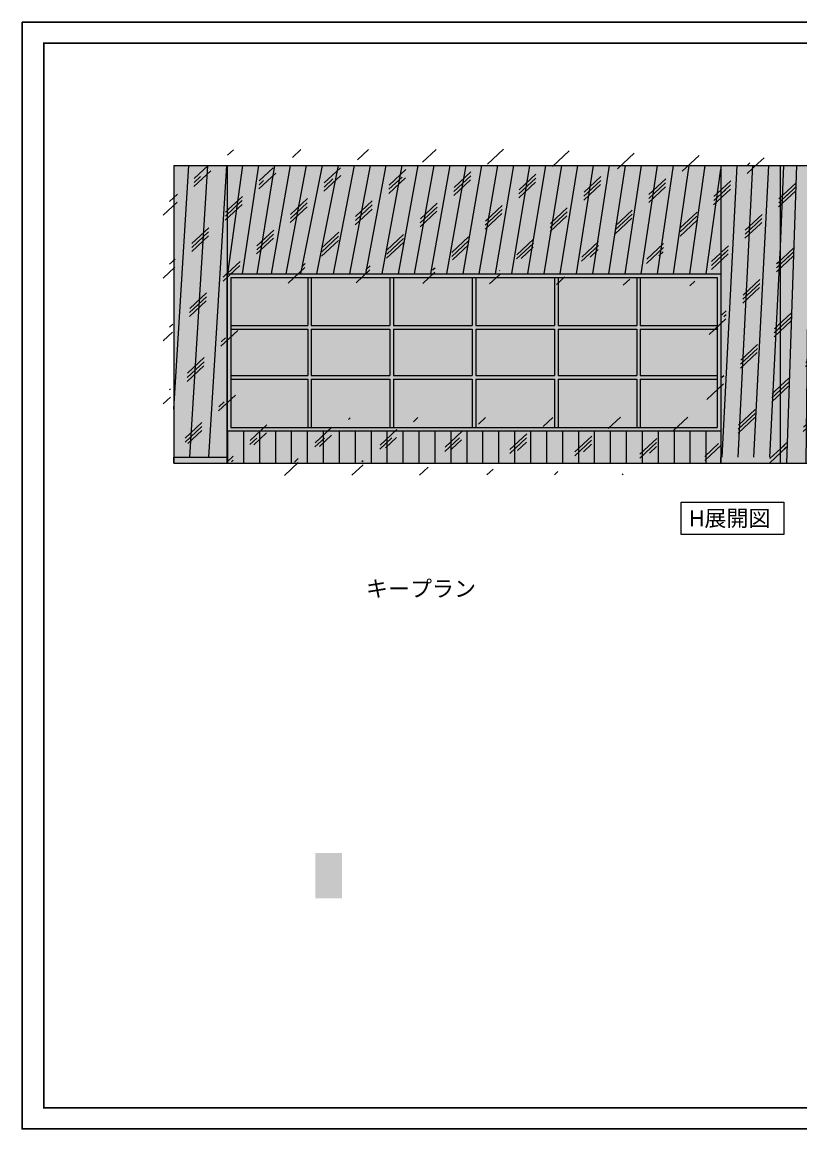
# Model space of a CAD drawing. Header units: millimetres. Extents: x 0 to 1313252738, y -131 to 560100888.
# Drawn here: x 1312720701 to 1312727243, y 559980737 to 559990038 of the extents above; entities that cross this region are included whole.
import ezdxf

# ---------------------------------------------------------------- set-up
doc = ezdxf.new("R2010")
doc.units = ezdxf.units.MM
doc.layers.get('0').update_dxf_attribs({"lineweight": 0})
doc.layers.add('003間仕切り', color=7, linetype='Continuous', lineweight=13)
doc.layers.add('01用紙枠', color=5, linetype='Continuous')
doc.styles.add('onnjuku', font='arial.ttf')
pattern_1 = [(87.99999999999999, (-15066.73182892799, -70632.34673333168), (-136.441832658782, 4.76465378730896), []), (223, (-14996.12858570495, -70566.50814389595), (263.3544714961987, -282.4130948776107), [193.07559, -193.07559]), (223, (-14994.93742225812, -70532.39768573125), (263.3544714961987, -282.4130948776107), [193.07559, -193.07559]), (223, (-14993.74625881129, -70498.28722756656), (263.3544714961987, -282.4130948776107), [193.07559, -193.07559])]

msp = doc.modelspace()

# ---------------------------------------------------------------- hatches: boundary and pattern name
at = {"true_color": 0x875d3b, "transparency": 33554636}
h = msp.add_hatch(color=37, dxfattribs=at)
h.dxf.hatch_style = 1
h.paths.add_polyline_path([(1312722424.461733, 559988832.4361129), (1312721974.461732, 559988832.4361129), (1312721974.461732, 559986382.4361142), (1312722424.461733, 559986382.4361142), (1312722424.461733, 559986632.436113), (1312722424.461733, 559987922.436113)])
at = {"true_color": 0x6a4a2f, "transparency": 33554687}
h = msp.add_hatch(dxfattribs=at)
h.set_pattern_fill('CORK', color=27, scale=43, angle=87.99999999999999)
h.set_pattern_definition(pattern_1)
h.paths.add_polyline_path([(1312722424.461733, 559988832.4361129), (1312721974.461732, 559988832.4361129), (1312721974.461732, 559986382.4361142), (1312722424.461733, 559986382.4361142), (1312722424.461733, 559986632.436113)])
at = {"true_color": 0x875d3b, "transparency": 33554636}
h = msp.add_hatch(color=37, dxfattribs=at)
h.dxf.hatch_style = 1
h.paths.add_polyline_path([(1312726569.461732, 559988832.4361129), (1312722424.461733, 559988832.4361129), (1312722424.461733, 559987922.436113), (1312723115.291732, 559987922.436113), (1312723253.461732, 559987922.436113), (1312726569.461732, 559987922.4361126)])
at = {"true_color": 0x6a4a2f, "transparency": 33554687}
h = msp.add_hatch(dxfattribs=at)
h.set_pattern_fill('CORK', color=27, scale=43, angle=87.99999999999999)
h.set_pattern_definition(pattern_1)
h.paths.add_polyline_path([(1312726569.461732, 559988832.4361129), (1312722424.461733, 559988832.4361129), (1312722424.461733, 559987922.436113), (1312723115.291732, 559987922.436113), (1312723253.461732, 559987922.436113), (1312726569.461732, 559987922.4361126)])
at = {"true_color": 0x875d3b, "transparency": 33554636}
h = msp.add_hatch(color=37, dxfattribs=at)
h.dxf.hatch_style = 1
h.paths.add_polyline_path([(1312727069.461733, 559988832.4361129), (1312726569.461732, 559988832.4361129), (1312726569.461732, 559987922.4361126), (1312726569.461732, 559986632.4361126), (1312726569.461732, 559986332.4361137), (1312727069.461732, 559986332.4361137)])
at = {"true_color": 0x6a4a2f, "transparency": 33554687}
h = msp.add_hatch(dxfattribs=at)
h.set_pattern_fill('CORK', color=27, scale=43, angle=87.99999999999999)
h.set_pattern_definition(pattern_1)
h.paths.add_polyline_path([(1312727069.461733, 559988832.4361129), (1312726569.461732, 559988832.4361129), (1312726569.461732, 559986382.4361135), (1312727069.461732, 559986382.4361135)])
at = {"true_color": 0x875d3b, "transparency": 33554636}
h = msp.add_hatch(color=37, dxfattribs=at)
h.dxf.hatch_style = 1
h.paths.add_polyline_path([(1312727374.461732, 559988832.4361129), (1312727069.461733, 559988832.4361129), (1312727069.461732, 559986332.4361135), (1312727374.461732, 559986332.4361135)])
at = {"true_color": 0x6a4a2f, "transparency": 33554687}
h = msp.add_hatch(dxfattribs=at)
h.set_pattern_fill('CORK', color=27, scale=43, angle=87.99999999999999)
h.set_pattern_definition(pattern_1)
h.paths.add_polyline_path([(1312727374.461732, 559988832.4361129), (1312727069.461733, 559988832.4361129), (1312727069.461732, 559986332.4361137), (1312727374.461732, 559986332.4361135), (1312727374.461732, 559988367.4361129)])
at = {"true_color": 0x4f3717, "transparency": 33554687}
h = msp.add_hatch(color=39, dxfattribs=at)
h.dxf.hatch_style = 1
h.paths.add_polyline_path([(1312724481.961733, 559987892.4361126), (1312723821.121732, 559987892.4361126), (1312723821.121732, 559987487.4361126), (1312724481.961733, 559987487.4361126)], flags=0)
h.paths.add_polyline_path([(1312723791.121732, 559987892.4361126), (1312723130.291732, 559987892.4361129), (1312723130.291732, 559987487.4361126), (1312723791.121732, 559987487.4361126)], flags=0)
h.paths.add_polyline_path([(1312723100.291732, 559987892.4361129), (1312722454.461733, 559987892.4361129), (1312722454.461733, 559987487.4361129), (1312723100.291732, 559987487.4361126)], flags=0)
h.paths.add_polyline_path([(1312723100.291732, 559987457.4361126), (1312722454.461733, 559987457.4361129), (1312722454.461733, 559987067.4361124), (1312723100.291732, 559987067.4361122)], flags=0)
h.paths.add_polyline_path([(1312723791.121732, 559987457.4361126), (1312723130.291732, 559987457.4361126), (1312723130.291732, 559987067.4361122), (1312723791.121732, 559987067.4361122)], flags=0)
h.paths.add_polyline_path([(1312724481.961733, 559987457.4361123), (1312723821.121732, 559987457.4361126), (1312723821.121732, 559987067.4361122), (1312724481.961733, 559987067.436112)], flags=0)
h.paths.add_polyline_path([(1312725172.781732, 559987457.4361123), (1312724511.961733, 559987457.4361123), (1312724511.961733, 559987067.436112), (1312725172.781732, 559987067.4361119)], flags=0)
h.paths.add_polyline_path([(1312725172.781732, 559987892.4361126), (1312724511.961733, 559987892.4361126), (1312724511.961733, 559987487.4361126), (1312725172.781732, 559987487.4361123)], flags=0)
h.paths.add_polyline_path([(1312725863.611732, 559987892.4361126), (1312725202.781732, 559987892.4361126), (1312725202.781732, 559987487.4361123), (1312725863.611732, 559987487.4361123)], flags=0)
h.paths.add_polyline_path([(1312726539.461732, 559987892.4361126), (1312725893.611732, 559987892.4361126), (1312725893.611732, 559987487.4361122), (1312726539.461732, 559987487.4361122)], flags=0)
h.paths.add_polyline_path([(1312726539.461732, 559987457.4361122), (1312725893.611732, 559987457.4361122), (1312725893.611732, 559987067.4361119), (1312726539.461732, 559987067.4361117)], flags=0)
h.paths.add_polyline_path([(1312725863.611732, 559987457.4361122), (1312725202.781732, 559987457.4361123), (1312725202.781732, 559987067.4361119), (1312725863.611732, 559987067.4361119)], flags=0)
h.paths.add_polyline_path([(1312726539.461732, 559987037.4361117), (1312725893.611732, 559987037.4361118), (1312725893.611732, 559986632.4361126), (1312726539.461732, 559986632.4361126)], flags=0)
h.paths.add_polyline_path([(1312725863.611732, 559987037.4361119), (1312725202.781732, 559987037.4361119), (1312725202.781732, 559986632.4361126), (1312725863.611732, 559986632.4361126)], flags=0)
h.paths.add_polyline_path([(1312724481.961733, 559987037.4361119), (1312723821.121732, 559987037.436112), (1312723821.121732, 559986632.4361126), (1312724481.961733, 559986632.4361126)], flags=0)
h.paths.add_polyline_path([(1312725172.781732, 559987037.4361119), (1312724511.961733, 559987037.4361119), (1312724511.961733, 559986632.4361126), (1312725172.781732, 559986632.4361126)], flags=0)
h.paths.add_polyline_path([(1312723791.121732, 559987037.436112), (1312723130.291732, 559987037.4361122), (1312723130.291732, 559986632.4361128), (1312723791.121732, 559986632.4361126)], flags=0)
h.paths.add_polyline_path([(1312723100.291732, 559987037.4361122), (1312722454.461732, 559987037.4361124), (1312722454.461733, 559986632.4361128), (1312723100.291732, 559986632.4361128)], flags=0)
h.paths.add_polyline_path([(1312726539.461732, 559987487.4361122), (1312725893.611732, 559987487.4361122), (1312725893.611732, 559987892.4361126), (1312725863.611732, 559987892.4361126), (1312725863.611732, 559987487.4361123), (1312725202.781732, 559987487.4361123), (1312725202.781732, 559987892.4361126), (1312725172.781732, 559987892.4361126), (1312725172.781732, 559987487.4361123), (1312724511.961733, 559987487.4361126), (1312724511.961733, 559987892.4361126), (1312724481.961733, 559987892.4361126), (1312724481.961733, 559987487.4361126), (1312723821.121732, 559987487.4361126), (1312723821.121732, 559987892.4361126), (1312723791.121732, 559987892.4361126), (1312723791.121732, 559987487.4361126), (1312723130.291732, 559987487.4361126), (1312723130.291732, 559987892.4361129), (1312723100.291732, 559987892.4361129), (1312723100.291732, 559987487.4361126), (1312722454.461733, 559987487.4361129), (1312722454.461733, 559987457.4361129), (1312723100.291732, 559987457.4361126), (1312723100.291732, 559987067.4361122), (1312722454.461733, 559987067.4361124), (1312722454.461733, 559987037.4361124), (1312723100.291732, 559987037.4361122), (1312723100.291732, 559986632.4361128), (1312723130.291732, 559986632.4361128), (1312723130.291732, 559987037.4361122), (1312723791.121732, 559987037.436112), (1312723791.121732, 559986632.4361126), (1312723821.121732, 559986632.4361126), (1312723821.121732, 559987037.436112), (1312724481.961733, 559987037.4361119), (1312724481.961733, 559986632.4361126), (1312724511.961733, 559986632.4361126), (1312724511.961733, 559987037.4361119), (1312725172.781732, 559987037.4361119), (1312725172.781732, 559986632.4361126), (1312725202.781732, 559986632.4361126), (1312725202.781732, 559987037.4361119), (1312725863.611732, 559987037.4361119), (1312725863.611732, 559986632.4361126), (1312725893.611732, 559986632.4361126), (1312725893.611732, 559987037.4361118), (1312726539.461732, 559987037.4361117), (1312726539.461732, 559987067.4361117), (1312725893.611732, 559987067.4361119), (1312725893.611732, 559987457.4361122), (1312726539.461732, 559987457.4361122)], flags=0)
h.paths.add_polyline_path([(1312723130.291732, 559987457.4361126), (1312723791.121732, 559987457.4361126), (1312723791.121732, 559987067.4361122), (1312723130.291732, 559987067.4361122)], flags=0)
h.paths.add_polyline_path([(1312723821.121732, 559987457.4361126), (1312724481.961733, 559987457.4361123), (1312724481.961733, 559987067.436112), (1312723821.121732, 559987067.4361122)], flags=0)
h.paths.add_polyline_path([(1312725172.781732, 559987457.4361123), (1312725172.781732, 559987067.4361119), (1312724511.961733, 559987067.436112), (1312724511.961733, 559987457.4361123)], flags=0)
h.paths.add_polyline_path([(1312725202.781732, 559987457.4361123), (1312725863.611732, 559987457.4361122), (1312725863.611732, 559987067.4361119), (1312725202.781732, 559987067.4361119)], flags=0)
h.paths.add_polyline_path([(1312726569.461732, 559987922.4361126), (1312722424.461733, 559987922.436113), (1312722424.461733, 559986602.436113), (1312726569.461732, 559986602.4361126)])
h.paths.add_polyline_path([(1312722454.461732, 559987037.4361122), (1312722454.461733, 559987892.4361129), (1312726539.461732, 559987892.4361126), (1312726539.461732, 559986632.4361126), (1312722454.461733, 559986632.4361128)], flags=16)
h.paths.add_polyline_path([(1312722454.461732, 559987457.4361129), (1312723100.291732, 559987457.4361126), (1312723100.291732, 559987067.4361122), (1312722454.461732, 559987067.4361124)], flags=0)
h = msp.add_hatch(color=39, dxfattribs=at)
h.dxf.hatch_style = 1
h.paths.add_polyline_path([(1312726539.461732, 559987487.4361122), (1312725893.611732, 559987487.4361122), (1312725893.611732, 559987892.4361126), (1312725863.611732, 559987892.4361126), (1312725863.611732, 559987487.4361123), (1312725202.781732, 559987487.4361123), (1312725202.781732, 559987892.4361126), (1312725172.781732, 559987892.4361126), (1312725172.781732, 559987487.4361123), (1312724511.961733, 559987487.4361126), (1312724511.961733, 559987892.4361126), (1312724481.961733, 559987892.4361126), (1312724481.961733, 559987487.4361126), (1312723821.121732, 559987487.4361126), (1312723821.121732, 559987892.4361126), (1312723791.121732, 559987892.4361126), (1312723791.121732, 559987487.4361126), (1312723130.291732, 559987487.4361126), (1312723130.291732, 559987892.4361129), (1312723100.291732, 559987892.4361129), (1312723100.291732, 559987487.4361126), (1312722454.461733, 559987487.4361129), (1312722454.461733, 559987457.4361129), (1312723100.291732, 559987457.4361126), (1312723100.291732, 559987067.4361122), (1312722454.461733, 559987067.4361124), (1312722454.461733, 559987037.4361124), (1312723100.291732, 559987037.4361122), (1312723100.291732, 559986632.4361128), (1312723130.291732, 559986632.4361128), (1312723130.291732, 559987037.4361122), (1312723791.121732, 559987037.436112), (1312723791.121732, 559986632.4361126), (1312723821.121732, 559986632.4361126), (1312723821.121732, 559987037.436112), (1312724481.961733, 559987037.4361119), (1312724481.961733, 559986632.4361126), (1312724511.961733, 559986632.4361126), (1312724511.961733, 559987037.4361119), (1312725172.781732, 559987037.4361119), (1312725172.781732, 559986632.4361126), (1312725202.781732, 559986632.4361126), (1312725202.781732, 559987037.4361119), (1312725863.611732, 559987037.4361119), (1312725863.611732, 559986632.4361126), (1312725893.611732, 559986632.4361126), (1312725893.611732, 559987037.4361118), (1312726539.461732, 559987037.4361117), (1312726539.461732, 559987067.4361117), (1312725893.611732, 559987067.4361119), (1312725893.611732, 559987457.4361122), (1312726539.461732, 559987457.4361122)])
h.paths.add_polyline_path([(1312723130.291732, 559987457.4361126), (1312723791.121732, 559987457.4361126), (1312723791.121732, 559987067.4361122), (1312723130.291732, 559987067.4361122)], flags=16)
h.paths.add_polyline_path([(1312723821.121732, 559987457.4361126), (1312724481.961733, 559987457.4361123), (1312724481.961733, 559987067.436112), (1312723821.121732, 559987067.4361122)], flags=16)
h.paths.add_polyline_path([(1312725172.781732, 559987457.4361123), (1312725172.781732, 559987067.4361119), (1312724511.961733, 559987067.436112), (1312724511.961733, 559987457.4361123)], flags=16)
h.paths.add_polyline_path([(1312725202.781732, 559987457.4361123), (1312725863.611732, 559987457.4361122), (1312725863.611732, 559987067.4361119), (1312725202.781732, 559987067.4361119)], flags=16)
at = {"true_color": 0x6a4a2f, "transparency": 33554636}
h = msp.add_hatch(color=27, dxfattribs=at)
h.dxf.hatch_style = 1
h.paths.add_polyline_path([(1312723100.291732, 559987892.4361129), (1312722454.461733, 559987892.4361129), (1312722454.461733, 559987487.4361129), (1312723100.291732, 559987487.4361126)])
h.paths.add_polyline_path([(1312723791.121732, 559987892.4361126), (1312723130.291732, 559987892.4361129), (1312723130.291732, 559987487.4361126), (1312723791.121732, 559987487.4361126)])
h.paths.add_polyline_path([(1312724481.961733, 559987892.4361126), (1312723821.121732, 559987892.4361126), (1312723821.121732, 559987487.4361126), (1312724481.961733, 559987487.4361126)])
h.paths.add_polyline_path([(1312725172.781732, 559987892.4361126), (1312724511.961733, 559987892.4361126), (1312724511.961733, 559987487.4361126), (1312725172.781732, 559987487.4361123)])
h.paths.add_polyline_path([(1312725863.611732, 559987892.4361126), (1312725202.781732, 559987892.4361126), (1312725202.781732, 559987487.4361123), (1312725863.611732, 559987487.4361123)])
h.paths.add_polyline_path([(1312726539.461732, 559987892.4361126), (1312725893.611732, 559987892.4361126), (1312725893.611732, 559987487.4361122), (1312726539.461732, 559987487.4361122)])
h.paths.add_polyline_path([(1312726539.461732, 559987457.4361122), (1312725893.611732, 559987457.4361122), (1312725893.611732, 559987067.4361119), (1312726539.461732, 559987067.4361117)])
h.paths.add_polyline_path([(1312725863.611732, 559987457.4361122), (1312725202.781732, 559987457.4361123), (1312725202.781732, 559987067.4361119), (1312725863.611732, 559987067.4361119)])
h.paths.add_polyline_path([(1312725172.781732, 559987457.4361123), (1312724511.961733, 559987457.4361123), (1312724511.961733, 559987067.436112), (1312725172.781732, 559987067.4361119)])
h.paths.add_polyline_path([(1312724481.961733, 559987457.4361123), (1312723821.121732, 559987457.4361126), (1312723821.121732, 559987067.4361122), (1312724481.961733, 559987067.436112)])
h.paths.add_polyline_path([(1312723791.121732, 559987457.4361126), (1312723130.291732, 559987457.4361126), (1312723130.291732, 559987067.4361122), (1312723791.121732, 559987067.4361122)])
h.paths.add_polyline_path([(1312723100.291732, 559987457.4361126), (1312722454.461733, 559987457.4361129), (1312722454.461733, 559987067.4361124), (1312723100.291732, 559987067.4361122)])
h.paths.add_polyline_path([(1312723100.291732, 559987037.4361122), (1312722454.461732, 559987037.4361124), (1312722454.461733, 559986632.4361128), (1312723100.291732, 559986632.4361128)])
h.paths.add_polyline_path([(1312723791.121732, 559987037.436112), (1312723130.291732, 559987037.4361122), (1312723130.291732, 559986632.4361128), (1312723791.121732, 559986632.4361126)])
h.paths.add_polyline_path([(1312724481.961733, 559987037.4361119), (1312723821.121732, 559987037.436112), (1312723821.121732, 559986632.4361126), (1312724481.961733, 559986632.4361126)])
h.paths.add_polyline_path([(1312725172.781732, 559987037.4361119), (1312724511.961733, 559987037.4361119), (1312724511.961733, 559986632.4361126), (1312725172.781732, 559986632.4361126)])
h.paths.add_polyline_path([(1312725863.611732, 559987037.4361119), (1312725202.781732, 559987037.4361119), (1312725202.781732, 559986632.4361126), (1312725863.611732, 559986632.4361126)])
h.paths.add_polyline_path([(1312726539.461732, 559987037.4361117), (1312725893.611732, 559987037.4361118), (1312725893.611732, 559986632.4361126), (1312726539.461732, 559986632.4361126)])
at = {"true_color": 0x875d3b, "transparency": 33554636}
h = msp.add_hatch(color=37, dxfattribs=at)
h.dxf.hatch_style = 1
h.paths.add_polyline_path([(1312726569.461732, 559986602.4361126), (1312722424.461733, 559986602.436113), (1312722424.461733, 559986332.436114), (1312726569.461732, 559986332.4361137), (1312726569.461732, 559986382.4361135)])
at = {"true_color": 0x6a4a2f, "transparency": 33554687}
h = msp.add_hatch(dxfattribs=at)
h.set_pattern_fill('CORK', color=27, scale=43, angle=87.99999999999999)
h.set_pattern_definition(pattern_1)
h.paths.add_polyline_path([(1312726569.461732, 559986602.4361126), (1312722424.461733, 559986602.436113), (1312722424.461733, 559986382.4361142), (1312722424.461733, 559986332.436114), (1312726569.461732, 559986332.4361137), (1312726569.461732, 559986382.4361135)])
at = {"true_color": 0x875d3b, "transparency": 33554582}
h = msp.add_hatch(color=37, dxfattribs=at)
h.dxf.hatch_style = 1
h.paths.add_polyline_path([(1312722424.461733, 559986382.4361142), (1312721974.461732, 559986382.4361142), (1312721974.461732, 559986332.436114), (1312722424.461733, 559986332.436114)])
at = {"true_color": 0x875d3b, "transparency": 33554636}
h = msp.add_hatch(color=37, dxfattribs=at)
h.dxf.hatch_style = 1
h.paths.add_polyline_path([(1312723388.392738, 559983055.3146684), (1312723162.853828, 559983055.3146684), (1312723162.853828, 559982674.1690072), (1312723388.392738, 559982674.1690072)])

# ---------------------------------------------------------------- linework, layer by layer
for p, q in [((1312721974.461732, 559988832.4361129), (1312721974.461732, 559986332.4361129)), ((1312721974.461732, 559988832.4361129), (1312730246.251643, 559988832.4361129)), ((1312722424.461733, 559988832.4361129), (1312722424.461733, 559986332.4361129)), ((1312726569.461732, 559988832.4361129), (1312726569.461732, 559986332.4361129)), ((1312727069.461733, 559988832.4361129), (1312727069.461732, 559986332.4361129)), ((1312722424.461733, 559986632.436113), (1312722424.461733, 559987922.436113)), ((1312722424.461733, 559987922.436113), (1312726569.461732, 559987922.4361126)), ((1312722424.461733, 559987922.436113), (1312722424.461733, 559986632.436113)), ((1312722424.461733, 559987922.436113), (1312723253.461732, 559987922.436113)), ((1312722424.461733, 559987922.436113), (1312723115.291732, 559987922.436113)), ((1312726569.461732, 559987922.4361126), (1312726569.461732, 559986632.4361126)), ((1312722454.461733, 559987892.4361129), (1312726539.461733, 559987892.4361126)), ((1312722454.461733, 559987892.4361129), (1312722454.461732, 559987487.4361129)), ((1312722454.461733, 559987892.4361129), (1312722454.461733, 559987577.4361128)), ((1312722454.461733, 559987892.4361129), (1312722454.461733, 559987037.4361124)), ((1312723100.291732, 559987892.4361129), (1312723100.291732, 559987487.4361126)), ((1312723130.291732, 559987892.4361129), (1312723130.291732, 559987487.4361126)), ((1312723791.121732, 559987892.4361129), (1312723791.121732, 559987487.4361126)), ((1312723821.121732, 559987892.4361129), (1312723821.121732, 559987487.4361126)), ((1312724481.961733, 559987892.4361126), (1312724481.961733, 559987487.4361125)), ((1312724511.961733, 559987892.4361126), (1312724511.961733, 559987487.4361125)), ((1312725172.781732, 559987892.4361129), (1312725172.781732, 559987487.4361125)), ((1312725202.781732, 559987892.4361129), (1312725202.781732, 559987487.4361125)), ((1312725863.611732, 559987892.4361123), (1312725863.611732, 559987487.4361123)), ((1312725893.611732, 559987892.4361123), (1312725893.611732, 559987487.4361123)), ((1312726539.461732, 559987892.4361126), (1312726539.461732, 559986632.4361126)), ((1312722454.461733, 559987487.4361129), (1312723100.291732, 559987487.4361126)), ((1312722454.461732, 559987457.4361129), (1312722454.461732, 559987067.4361122)), ((1312722454.461733, 559987457.4361129), (1312723100.291732, 559987457.4361126)), ((1312723100.291732, 559987457.4361126), (1312723100.291732, 559987067.4361122)), ((1312723130.291732, 559987487.4361126), (1312723791.121732, 559987487.4361126)), ((1312723130.291732, 559987457.4361126), (1312723791.121732, 559987457.4361126)), ((1312723130.291732, 559987457.4361126), (1312723130.291732, 559987067.4361122)), ((1312723791.121732, 559987457.4361126), (1312723791.121732, 559987067.4361122)), ((1312723821.121733, 559987487.4361126), (1312724481.961733, 559987487.4361126)), ((1312723821.121733, 559987457.4361126), (1312724481.961733, 559987457.4361123)), ((1312723821.121732, 559987457.4361126), (1312723821.121732, 559987067.4361122)), ((1312724481.961733, 559987457.4361125), (1312724481.961733, 559987067.4361119)), ((1312724511.961733, 559987487.4361126), (1312725172.781732, 559987487.4361123)), ((1312724511.961733, 559987457.4361123), (1312725172.781732, 559987457.4361123)), ((1312724511.961733, 559987457.4361125), (1312724511.961733, 559987067.4361119)), ((1312725172.781732, 559987457.4361123), (1312725172.781732, 559987067.4361119)), ((1312725202.781732, 559987487.4361123), (1312725863.611732, 559987487.4361123)), ((1312725202.781732, 559987457.4361123), (1312725863.611732, 559987457.4361122)), ((1312725202.781732, 559987457.4361123), (1312725202.781732, 559987067.4361119)), ((1312725863.611732, 559987457.4361122), (1312725863.611732, 559987067.4361119)), ((1312725893.611732, 559987487.4361122), (1312726539.461732, 559987487.4361122)), ((1312725893.611732, 559987457.4361122), (1312726539.461732, 559987457.4361122)), ((1312725893.611732, 559987457.4361122), (1312725893.611732, 559987067.4361119)), ((1312722454.461732, 559987067.4361124), (1312723100.291732, 559987067.4361122)), ((1312722454.461732, 559987037.4361122), (1312722454.461733, 559986632.436113)), ((1312722454.461732, 559987037.4361124), (1312723100.291732, 559987037.4361122)), ((1312723100.291732, 559987037.4361122), (1312723100.291732, 559986632.4361126)), ((1312723130.291732, 559987067.4361122), (1312723791.121732, 559987067.4361122)), ((1312723130.291732, 559987037.4361122), (1312723791.121732, 559987037.436112)), ((1312723130.291732, 559987037.4361122), (1312723130.291732, 559986632.4361126)), ((1312723791.121732, 559987037.4361119), (1312723791.121732, 559986632.4361126)), ((1312723821.121732, 559987067.4361122), (1312724481.961733, 559987067.436112)), ((1312723821.121732, 559987037.436112), (1312724481.961733, 559987037.4361119)), ((1312723821.121732, 559987037.436112), (1312723821.121732, 559986632.4361126)), ((1312724481.961733, 559987037.4361118), (1312724481.961733, 559986632.4361126)), ((1312724511.961733, 559987067.436112), (1312725172.781732, 559987067.4361119)), ((1312724511.961733, 559987037.4361119), (1312725172.781732, 559987037.4361119)), ((1312724511.961733, 559987037.4361118), (1312724511.961733, 559986632.4361126)), ((1312725172.781732, 559987037.4361118), (1312725172.781732, 559986632.4361126)), ((1312725202.781732, 559987067.4361119), (1312725863.611732, 559987067.4361119)), ((1312725202.781732, 559987037.4361119), (1312725863.611732, 559987037.4361119)), ((1312725202.781732, 559987037.4361118), (1312725202.781732, 559986632.4361126)), ((1312725863.611732, 559987037.4361119), (1312725863.611732, 559986632.4361122)), ((1312725893.611732, 559987067.4361119), (1312726539.461732, 559987067.4361117)), ((1312725893.611732, 559987037.4361118), (1312726539.461732, 559987037.4361117)), ((1312725893.611732, 559987037.4361119), (1312725893.611732, 559986632.4361122)), ((1312722424.461733, 559986332.4361129), (1312722424.461733, 559986632.436113)), ((1312722454.461732, 559986632.4361128), (1312726539.461732, 559986632.4361126)), ((1312722424.461733, 559986602.436113), (1312726569.461732, 559986602.4361126)), ((1312721974.461732, 559986332.436114), (1312721974.461732, 559986382.4361142)), ((1312721974.461732, 559986382.4361142), (1312722424.461733, 559986382.4361142)), ((1312726569.461732, 559986332.4361137), (1312726569.461732, 559986382.4361135)), ((1312721974.461732, 559986332.436114), (1312730246.251644, 559986332.4361132))]:
    msp.add_line(p, q)
at = {"layer": '01用紙枠'}
msp.add_lwpolyline([(1312720700.718722, 559990038.2070255), (1312720700.718722, 559980736.7928629), (1312733854.2337, 559980736.7928629), (1312733854.2337, 559990038.2070255)], close=True, dxfattribs=at)
msp.add_lwpolyline([(1312720700.718722, 559990038.2070255), (1312720700.718722, 559980736.7928629), (1312733854.2337, 559980736.7928629), (1312733854.2337, 559990038.2070255)], close=True, dxfattribs=at)
at = {"layer": '01用紙枠', "const_width": 15.65894640197697}
msp.add_lwpolyline([(1312720883.470891, 559980913.0082947), (1312733671.48153, 559980913.0082947), (1312733671.48153, 559989861.9915935), (1312720883.470891, 559989861.9915935)], close=True, dxfattribs=at)
msp.add_lwpolyline([(1312720883.470891, 559980913.0082947), (1312733671.48153, 559980913.0082947), (1312733671.48153, 559989861.9915935), (1312720883.470891, 559989861.9915935)], close=True, dxfattribs=at)

# ---------------------------------------------------------------- texts
at = {"layer": '003間仕切り', "insert": (1312726304.47824, 559985936.4771874), "char_height": 135.5541498739987, "attachment_point": 1, "style": 'onnjuku', "bg_fill": 16, "box_fill_scale": 1.5, "bg_fill_color": 256, "bg_fill_transparency": 0}
msp.add_mtext_dynamic_manual_height_columns('{\\fMS PGothic|b0|i0|c128|p50;H展開図}', width=728.9306381903825, gutter_width=677.7707493699937, heights=[0], dxfattribs=at)
at = {"layer": '003間仕切り', "insert": (1312723589.268426, 559985344.4872999), "char_height": 135.5541498739987, "attachment_point": 1, "style": 'onnjuku'}
msp.add_mtext_dynamic_manual_height_columns('{\\fMS PGothic|b0|i0|c128|p50;キープラン}', width=924.11091506111, gutter_width=677.7707493699937, heights=[0], dxfattribs=at)

doc.saveas('drawing.dxf')
